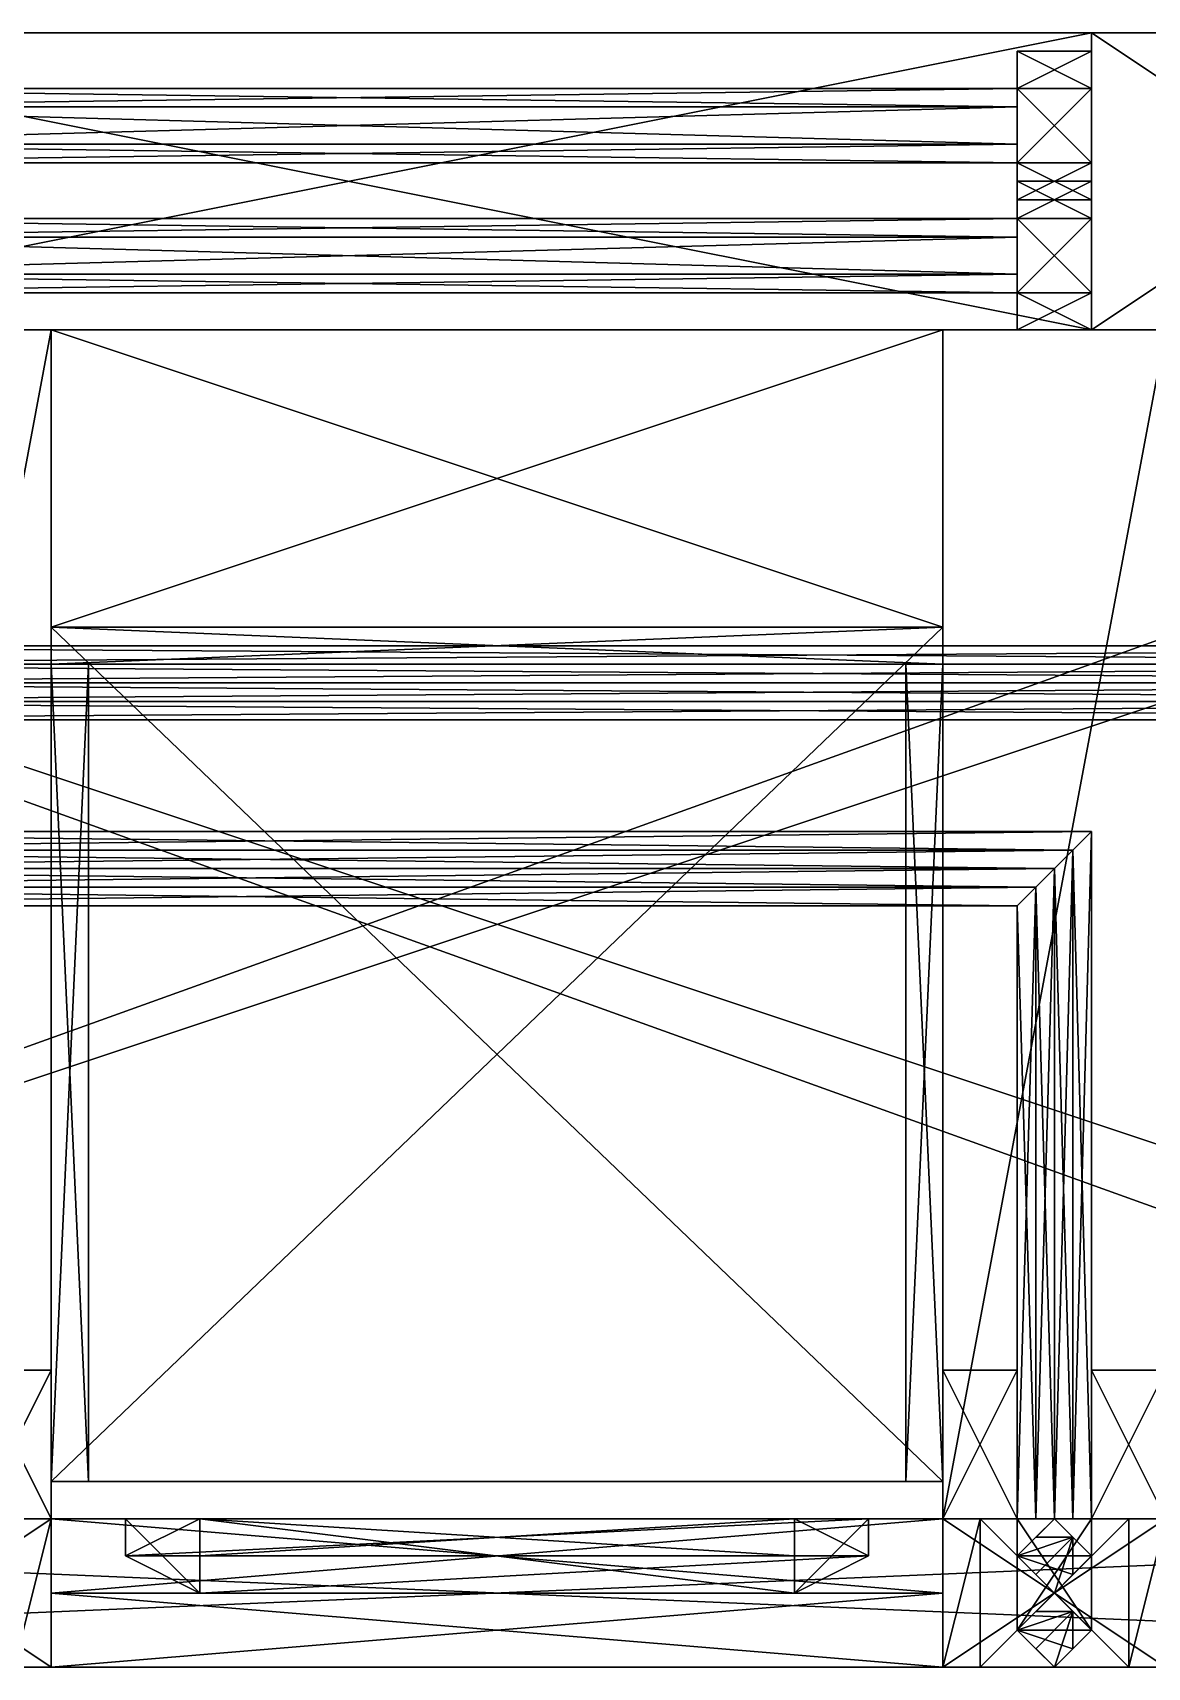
# Model space of a CAD drawing. Extents: x -196 to 8, y -72 to 16.
# Drawn here: x -121 to -61, y -72 to 16 of the extents above; entities that cross this region are included whole.
import ezdxf

# ---------------------------------------------------------------- set-up
doc = ezdxf.new("R2010")
doc.units = 0

msp = doc.modelspace()

# ---------------------------------------------------------------- meshes
at = {"layer": 'OBJECT001', "color": 50}
mesh = msp.add_polyface(dxfattribs=at)
corners = [(-120, -64, 80), (-120, -64, 8), (-132, -64, 8), (-132, -64, 80), (-120, 0, 8), (-120, 0, 80), (-132, 0, 80), (-132, 0, 8)]
mesh.append_faces([[corners[k] for k in face] for face in [(1, 3, 0), (1, 5, 4), (3, 5, 0), (2, 4, 7), (2, 6, 3), (4, 6, 7)]], dxfattribs={"vtx0": -1})
mesh.append_faces([[corners[k] for k in face] for face in [(1, 2, 3), (1, 0, 5), (3, 6, 5), (2, 1, 4), (2, 7, 6), (4, 5, 6)]], dxfattribs={"vtx2": -1})
at = {"layer": 'OBJECT003', "color": 50}
mesh = msp.add_polyface(dxfattribs=at)
corners = [(-60, -64, 8), (-72, -64, 8), (-72, -64, 80), (-60, -64, 80), (-72, 0, 8), (-72, 0, 80), (-60, 0, 80), (-60, 0, 8)]
mesh.append_faces([[corners[k] for k in face] for face in [(1, 3, 0), (1, 5, 2), (2, 6, 3), (1, 7, 4), (0, 6, 7), (4, 6, 5)]], dxfattribs={"vtx0": -1})
mesh.append_faces([[corners[k] for k in face] for face in [(1, 2, 3), (1, 4, 5), (2, 5, 6), (1, 0, 7), (0, 3, 6), (4, 7, 6)]], dxfattribs={"vtx2": -1})
at = {"layer": 'OBJECT006', "color": 50}
mesh = msp.add_polyface(dxfattribs=at)
corners = [(-192, -64, 8), (-192, -64), (-192, 0), (-192, 0, 8), (0, 0), (0, -64), (0, -64, 8), (0, 0, 8)]
mesh.append_faces([[corners[k] for k in face] for face in [(1, 3, 0), (5, 7, 4), (5, 0, 6), (3, 6, 0), (1, 4, 2), (2, 7, 3)]], dxfattribs={"vtx0": -1})
mesh.append_faces([[corners[k] for k in face] for face in [(1, 2, 3), (5, 6, 7), (5, 1, 0), (3, 7, 6), (1, 5, 4), (2, 4, 7)]], dxfattribs={"vtx2": -1})
at = {"layer": 'OBJECT007', "color": 50}
mesh = msp.add_polyface(dxfattribs=at)
corners = [(-120, -16, 80), (-120, 0, 80), (-72, 0, 80), (-72, -16, 80), (-120, 0, 8), (-120, -16, 8), (-72, -16, 8), (-72, 0, 8)]
mesh.append_faces([[corners[k] for k in face] for face in [(1, 3, 0), (5, 7, 4), (4, 0, 5), (6, 2, 7), (5, 3, 6), (7, 1, 4)]], dxfattribs={"vtx0": -1})
mesh.append_faces([[corners[k] for k in face] for face in [(1, 2, 3), (5, 6, 7), (4, 1, 0), (6, 3, 2), (5, 0, 3), (7, 2, 1)]], dxfattribs={"vtx2": -1})
at = {"layer": 'OBJECT008', "color": 50}
mesh = msp.add_polyface(dxfattribs=at)
corners = [(-192, -64, 116), (-192, -64, 80), (-192, 0, 80), (-192, 0, 116), (0, 0, 116), (0, 0, 80), (0, -64, 80), (0, -64, 116)]
mesh.append_faces([[corners[k] for k in face] for face in [(1, 3, 0), (5, 7, 4), (6, 0, 7), (1, 5, 2), (2, 4, 3), (3, 7, 0)]], dxfattribs={"vtx0": -1})
mesh.append_faces([[corners[k] for k in face] for face in [(1, 2, 3), (5, 6, 7), (6, 1, 0), (1, 6, 5), (2, 5, 4), (3, 4, 7)]], dxfattribs={"vtx2": -1})
at = {"layer": 'OBJECT009', "color": 50}
mesh = msp.add_polyface(dxfattribs=at)
corners = [(-192, -64, 128), (-192, -64, 116), (-192, 0, 116), (-192, 0, 128), (-14, -64, 116), (-14, -64, 128), (-14, 0, 116), (-14, 0, 128)]
mesh.append_faces([[corners[k] for k in face] for face in [(1, 3, 0), (1, 5, 4), (2, 7, 3), (3, 5, 0), (1, 6, 2), (6, 5, 7)]], dxfattribs={"vtx0": -1})
mesh.append_faces([[corners[k] for k in face] for face in [(1, 2, 3), (1, 0, 5), (2, 6, 7), (3, 7, 5), (1, 4, 6), (6, 4, 5)]], dxfattribs={"vtx2": -1})
at = {"layer": 'OBJECT031', "color": 50}
mesh = msp.add_polyface(dxfattribs=at)
corners = [(-116, -64, 124), (-76, -64, 124), (-76, -66, 124), (-116, -66, 124), (-112, -68, 120), (-80, -68, 120), (-80, -64, 120), (-112, -64, 120)]
mesh.append_faces([[corners[k] for k in face] for face in [(1, 3, 0), (5, 7, 4), (3, 7, 0), (5, 1, 6), (0, 6, 1), (4, 2, 5)]], dxfattribs={"vtx0": -1})
mesh.append_faces([[corners[k] for k in face] for face in [(1, 2, 3), (5, 6, 7), (3, 4, 7), (5, 2, 1), (0, 7, 6), (4, 3, 2)]], dxfattribs={"vtx2": -1})
at = {"layer": 'OBJECT032', "color": 50}
mesh = msp.add_polyface(dxfattribs=at)
corners = [(-80, -68, 120), (-80, -64, 120), (-76, -64, 124), (-76, -66, 124), (-80, -64, 88), (-80, -68, 88), (-76, -66, 84), (-76, -64, 84)]
mesh.append_faces([[corners[k] for k in face] for face in [(1, 3, 0), (5, 7, 4), (1, 5, 4), (7, 3, 2), (2, 4, 7), (6, 0, 3)]], dxfattribs={"vtx0": -1})
mesh.append_faces([[corners[k] for k in face] for face in [(1, 2, 3), (5, 6, 7), (1, 0, 5), (7, 6, 3), (2, 1, 4), (6, 5, 0)]], dxfattribs={"vtx2": -1})
at = {"layer": 'OBJECT033', "color": 50}
mesh = msp.add_polyface(dxfattribs=at)
corners = [(-112, -68, 88), (-112, -64, 88), (-80, -64, 88), (-80, -68, 88), (-116, -64, 84), (-116, -66, 84), (-76, -66, 84), (-76, -64, 84)]
mesh.append_faces([[corners[k] for k in face] for face in [(1, 3, 0), (5, 7, 4), (1, 5, 4), (7, 3, 2), (2, 4, 7), (6, 0, 3)]], dxfattribs={"vtx0": -1})
mesh.append_faces([[corners[k] for k in face] for face in [(1, 2, 3), (5, 6, 7), (1, 0, 5), (7, 6, 3), (2, 1, 4), (6, 5, 0)]], dxfattribs={"vtx2": -1})
at = {"layer": 'OBJECT034', "color": 50}
mesh = msp.add_polyface(dxfattribs=at)
corners = [(-116, -66, 124), (-116, -64, 124), (-112, -64, 120), (-112, -68, 120), (-116, -64, 84), (-116, -66, 84), (-112, -68, 88), (-112, -64, 88)]
mesh.append_faces([[corners[k] for k in face] for face in [(1, 3, 0), (5, 7, 4), (1, 5, 4), (7, 3, 2), (2, 4, 7), (6, 0, 3)]], dxfattribs={"vtx0": -1})
mesh.append_faces([[corners[k] for k in face] for face in [(1, 2, 3), (5, 6, 7), (1, 0, 5), (7, 6, 3), (2, 1, 4), (6, 5, 0)]], dxfattribs={"vtx2": -1})
at = {"layer": 'OBJECT035', "color": 50}
mesh = msp.add_polyface(dxfattribs=at)
corners = [(-112, -64, 120), (-80, -64, 120), (-80, -66, 120), (-112, -66, 120), (-112, -66, 88), (-80, -66, 88), (-80, -64, 88), (-112, -64, 88)]
mesh.append_faces([[corners[k] for k in face] for face in [(1, 3, 0), (5, 7, 4), (3, 7, 0), (5, 1, 6), (0, 6, 1), (4, 2, 5)]], dxfattribs={"vtx0": -1})
mesh.append_faces([[corners[k] for k in face] for face in [(1, 2, 3), (5, 6, 7), (3, 4, 7), (5, 2, 1), (0, 7, 6), (4, 3, 2)]], dxfattribs={"vtx2": -1})
at = {"layer": 'OBJECT043', "color": 50}
mesh = msp.add_polyface(dxfattribs=at)
corners = [(-120, -16, 80), (-72, -16, 80), (-72, -62, 80), (-120, -62, 80), (-120, -62, 78), (-72, -62, 78), (-72, -16, 78), (-120, -16, 78)]
mesh.append_faces([[corners[k] for k in face] for face in [(1, 3, 0), (5, 7, 4), (3, 7, 0), (5, 1, 6), (0, 6, 1), (4, 2, 5)]], dxfattribs={"vtx0": -1})
mesh.append_faces([[corners[k] for k in face] for face in [(1, 2, 3), (5, 6, 7), (3, 4, 7), (5, 2, 1), (0, 7, 6), (4, 3, 2)]], dxfattribs={"vtx2": -1})
at = {"layer": 'OBJECT044', "color": 50}
mesh = msp.add_polyface(dxfattribs=at)
corners = [(-120, -16, 10), (-72, -16, 10), (-72, -62, 10), (-120, -62, 10), (-120, -62, 8), (-72, -62, 8), (-72, -16, 8), (-120, -16, 8)]
mesh.append_faces([[corners[k] for k in face] for face in [(1, 3, 0), (5, 7, 4), (3, 7, 0), (5, 1, 6), (0, 6, 1), (4, 2, 5)]], dxfattribs={"vtx0": -1})
mesh.append_faces([[corners[k] for k in face] for face in [(1, 2, 3), (5, 6, 7), (3, 4, 7), (5, 2, 1), (0, 7, 6), (4, 3, 2)]], dxfattribs={"vtx2": -1})
at = {"layer": 'OBJECT048', "color": 50}
mesh = msp.add_polyface(dxfattribs=at)
corners = [(-120, -16, 78), (-72, -16, 78), (-72, -18, 78), (-120, -18, 78), (-120, -18, 10), (-72, -18, 10), (-72, -16, 10), (-120, -16, 10)]
mesh.append_faces([[corners[k] for k in face] for face in [(1, 3, 0), (5, 7, 4), (3, 7, 0), (5, 1, 6), (0, 6, 1), (4, 2, 5)]], dxfattribs={"vtx0": -1})
mesh.append_faces([[corners[k] for k in face] for face in [(1, 2, 3), (5, 6, 7), (3, 4, 7), (5, 2, 1), (0, 7, 6), (4, 3, 2)]], dxfattribs={"vtx2": -1})
at = {"layer": 'OBJECT052', "color": 50}
mesh = msp.add_polyface(dxfattribs=at)
corners = [(-74, -18, 78), (-72, -18, 78), (-72, -62, 78), (-74, -62, 78), (-74, -62, 10), (-72, -62, 10), (-72, -18, 10), (-74, -18, 10)]
mesh.append_faces([[corners[k] for k in face] for face in [(1, 3, 0), (5, 7, 4), (3, 7, 0), (5, 1, 6), (0, 6, 1), (4, 2, 5)]], dxfattribs={"vtx0": -1})
mesh.append_faces([[corners[k] for k in face] for face in [(1, 2, 3), (5, 6, 7), (3, 4, 7), (5, 2, 1), (0, 7, 6), (4, 3, 2)]], dxfattribs={"vtx2": -1})
at = {"layer": 'OBJECT053', "color": 50}
mesh = msp.add_polyface(dxfattribs=at)
corners = [(-120, -18, 78), (-118, -18, 78), (-118, -62, 78), (-120, -62, 78), (-120, -62, 10), (-118, -62, 10), (-118, -18, 10), (-120, -18, 10)]
mesh.append_faces([[corners[k] for k in face] for face in [(1, 3, 0), (5, 7, 4), (3, 7, 0), (5, 1, 6), (0, 6, 1), (4, 2, 5)]], dxfattribs={"vtx0": -1})
mesh.append_faces([[corners[k] for k in face] for face in [(1, 2, 3), (5, 6, 7), (3, 4, 7), (5, 2, 1), (0, 7, 6), (4, 3, 2)]], dxfattribs={"vtx2": -1})
at = {"layer": 'OBJECT057', "color": 50}
mesh = msp.add_polyface(dxfattribs=at)
corners = [(-62, -64, 80), (-62, -72, 74), (-70, -72, 74), (-70, -64, 80), (-62, -72, 68), (-62, -64, 68), (-70, -64, 68), (-70, -72, 68)]
mesh.append_faces([[corners[k] for k in face] for face in [(1, 3, 0), (5, 7, 4), (7, 3, 2), (1, 5, 4), (6, 0, 3), (2, 4, 7)]], dxfattribs={"vtx0": -1})
mesh.append_faces([[corners[k] for k in face] for face in [(1, 2, 3), (5, 6, 7), (7, 6, 3), (1, 0, 5), (6, 5, 0), (2, 1, 4)]], dxfattribs={"vtx2": -1})
at = {"layer": 'OBJECT060', "color": 50}
mesh = msp.add_polyface(dxfattribs=at)
corners = [(-67, -69, 6), (-68, -70, 6), (-67, -71, 6), (-66, -72, 6), (-65, -71, 6), (-64, -70, 6), (-65, -69, 6), (-66, -68, 6), (-66, -68, 68), (-65, -69, 68), (-64, -70, 68), (-65, -71, 68), (-66, -72, 68), (-67, -71, 68), (-68, -70, 68), (-67, -69, 68)]
mesh.append_faces([[corners[k] for k in face] for face in [(1, 7, 0), (9, 15, 8), (6, 8, 7), (5, 9, 6), (4, 10, 5), (3, 11, 4), (2, 12, 3), (1, 13, 2), (0, 14, 1), (7, 15, 0)]], dxfattribs={"vtx0": -1})
mesh.append_faces([[corners[k] for k in face] for face in [(1, 3, 4), (1, 4, 5), (1, 5, 6), (1, 6, 7), (9, 11, 12), (9, 12, 13), (9, 13, 14), (9, 14, 15)]], dxfattribs={"vtx0": -1, "vtx2": -1})
mesh.append_faces([[corners[k] for k in face] for face in [(1, 2, 3), (9, 10, 11), (6, 9, 8), (5, 10, 9), (4, 11, 10), (3, 12, 11), (2, 13, 12), (1, 14, 13), (0, 15, 14), (7, 8, 15)]], dxfattribs={"vtx2": -1})
at = {"layer": 'OBJECT061', "color": 50}
mesh = msp.add_polyface(dxfattribs=at)
corners = [(-67, -65, 6), (-68, -66, 6), (-67, -67, 6), (-66, -68, 6), (-65, -67, 6), (-64, -66, 6), (-65, -65, 6), (-66, -64, 6), (-66, -64, 68), (-65, -65, 68), (-64, -66, 68), (-65, -67, 68), (-66, -68, 68), (-67, -67, 68), (-68, -66, 68), (-67, -65, 68)]
mesh.append_faces([[corners[k] for k in face] for face in [(1, 7, 0), (9, 15, 8), (6, 8, 7), (5, 9, 6), (4, 10, 5), (3, 11, 4), (2, 12, 3), (1, 13, 2), (0, 14, 1), (7, 15, 0)]], dxfattribs={"vtx0": -1})
mesh.append_faces([[corners[k] for k in face] for face in [(1, 3, 4), (1, 4, 5), (1, 5, 6), (1, 6, 7), (9, 11, 12), (9, 12, 13), (9, 13, 14), (9, 14, 15)]], dxfattribs={"vtx0": -1, "vtx2": -1})
mesh.append_faces([[corners[k] for k in face] for face in [(1, 2, 3), (9, 10, 11), (6, 9, 8), (5, 10, 9), (4, 11, 10), (3, 12, 11), (2, 13, 12), (1, 14, 13), (0, 15, 14), (7, 8, 15)]], dxfattribs={"vtx2": -1})
at = {"layer": 'OBJECT063', "color": 50}
mesh = msp.add_polyface(dxfattribs=at)
corners = [(-190, -64, 6), (-2, -64, 6), (-2, -72, 6), (-190, -72, 6), (-190, -72), (-2, -72), (-2, -64), (-190, -64)]
mesh.append_faces([[corners[k] for k in face] for face in [(1, 3, 0), (5, 7, 4), (3, 7, 0), (5, 1, 6), (0, 6, 1), (4, 2, 5)]], dxfattribs={"vtx0": -1})
mesh.append_faces([[corners[k] for k in face] for face in [(1, 2, 3), (5, 6, 7), (3, 4, 7), (5, 2, 1), (0, 7, 6), (4, 3, 2)]], dxfattribs={"vtx2": -1})
at = {"layer": 'OBJECT071', "color": 50}
mesh = msp.add_polyface(dxfattribs=at)
corners = [(-64, -64, 120), (-64, -70, 120), (-68, -70, 120), (-68, -64, 120), (-64, -70, 76), (-64, -64, 80), (-68, -64, 80), (-68, -70, 76)]
mesh.append_faces([[corners[k] for k in face] for face in [(1, 3, 0), (5, 7, 4), (7, 3, 2), (1, 5, 4), (6, 0, 3), (2, 4, 7)]], dxfattribs={"vtx0": -1})
mesh.append_faces([[corners[k] for k in face] for face in [(1, 2, 3), (5, 6, 7), (7, 6, 3), (1, 0, 5), (6, 5, 0), (2, 1, 4)]], dxfattribs={"vtx2": -1})
at = {"layer": 'OBJECT074', "color": 50}
mesh = msp.add_polyface(dxfattribs=at)
corners = [(-120, -72, 124), (-132, -72, 124), (-132, -64, 124), (-120, -64, 124), (-122, -64, 120), (-130, -64, 120), (-130, -72, 120), (-122, -72, 120)]
mesh.append_faces([[corners[k] for k in face] for face in [(1, 3, 0), (5, 7, 4), (5, 1, 6), (3, 7, 0), (4, 2, 5), (0, 6, 1)]], dxfattribs={"vtx0": -1})
mesh.append_faces([[corners[k] for k in face] for face in [(1, 2, 3), (5, 6, 7), (5, 2, 1), (3, 4, 7), (4, 3, 2), (0, 7, 6)]], dxfattribs={"vtx2": -1})
at = {"layer": 'OBJECT075', "color": 50}
mesh = msp.add_polyface(dxfattribs=at)
corners = [(-60, -72, 124), (-72, -72, 124), (-72, -64, 124), (-60, -64, 124), (-62, -64, 120), (-70, -64, 120), (-70, -72, 120), (-62, -72, 120)]
mesh.append_faces([[corners[k] for k in face] for face in [(1, 3, 0), (5, 7, 4), (5, 1, 6), (3, 7, 0), (4, 2, 5), (0, 6, 1)]], dxfattribs={"vtx0": -1})
mesh.append_faces([[corners[k] for k in face] for face in [(1, 2, 3), (5, 6, 7), (5, 2, 1), (3, 4, 7), (4, 3, 2), (0, 7, 6)]], dxfattribs={"vtx2": -1})
at = {"layer": 'OBJECT078', "color": 50}
mesh = msp.add_polyface(dxfattribs=at)
corners = [(-120, -64, 136), (-120, -72, 132), (-132, -72, 132), (-132, -64, 136), (-120, -72, 124), (-120, -64, 124), (-132, -64, 124), (-132, -72, 124)]
mesh.append_faces([[corners[k] for k in face] for face in [(1, 3, 0), (5, 7, 4), (7, 3, 2), (1, 5, 4), (6, 0, 3), (2, 4, 7)]], dxfattribs={"vtx0": -1})
mesh.append_faces([[corners[k] for k in face] for face in [(1, 2, 3), (5, 6, 7), (7, 6, 3), (1, 0, 5), (6, 5, 0), (2, 1, 4)]], dxfattribs={"vtx2": -1})
at = {"layer": 'OBJECT079', "color": 50}
mesh = msp.add_polyface(dxfattribs=at)
corners = [(-60, -64, 136), (-60, -72, 132), (-72, -72, 132), (-72, -64, 136), (-60, -72, 124), (-60, -64, 124), (-72, -64, 124), (-72, -72, 124)]
mesh.append_faces([[corners[k] for k in face] for face in [(1, 3, 0), (5, 7, 4), (7, 3, 2), (1, 5, 4), (6, 0, 3), (2, 4, 7)]], dxfattribs={"vtx0": -1})
mesh.append_faces([[corners[k] for k in face] for face in [(1, 2, 3), (5, 6, 7), (7, 6, 3), (1, 0, 5), (6, 5, 0), (2, 1, 4)]], dxfattribs={"vtx2": -1})
at = {"layer": 'OBJECT084', "color": 50}
mesh = msp.add_polyface(dxfattribs=at)
corners = [(-68, -64, 130), (-67, -64, 131), (-66, -64, 132), (-65, -64, 131), (-64, -64, 130), (-65, -64, 129), (-66, -64, 128), (-67, -64, 129), (-65, -28, 129), (-64, -27, 130), (-65, -28, 131), (-66, -29, 132), (-67, -30, 131), (-68, -31, 130), (-67, -30, 129), (-66, -29, 128)]
mesh.append_faces([[corners[k] for k in face] for face in [(1, 7, 0), (9, 15, 8), (8, 6, 5), (9, 5, 4), (10, 4, 3), (11, 3, 2), (12, 2, 1), (13, 1, 0), (14, 0, 7), (15, 7, 6)]], dxfattribs={"vtx0": -1})
mesh.append_faces([[corners[k] for k in face] for face in [(1, 3, 4), (1, 4, 5), (1, 5, 6), (1, 6, 7), (9, 11, 12), (9, 12, 13), (9, 13, 14), (9, 14, 15)]], dxfattribs={"vtx0": -1, "vtx2": -1})
mesh.append_faces([[corners[k] for k in face] for face in [(1, 2, 3), (9, 10, 11), (8, 15, 6), (9, 8, 5), (10, 9, 4), (11, 10, 3), (12, 11, 2), (13, 12, 1), (14, 13, 0), (15, 14, 7)]], dxfattribs={"vtx2": -1})
at = {"layer": 'OBJECT087', "color": 50}
mesh = msp.add_polyface(dxfattribs=at)
corners = [(-120, -56, 132), (-120, -64, 136), (-124, -64, 136), (-124, -56, 132), (-120, -64, 128), (-120, -56, 128), (-124, -56, 128), (-124, -64, 128)]
mesh.append_faces([[corners[k] for k in face] for face in [(1, 3, 0), (5, 7, 4), (7, 3, 2), (1, 5, 4), (6, 0, 3), (2, 4, 7)]], dxfattribs={"vtx0": -1})
mesh.append_faces([[corners[k] for k in face] for face in [(1, 2, 3), (5, 6, 7), (7, 6, 3), (1, 0, 5), (6, 5, 0), (2, 1, 4)]], dxfattribs={"vtx2": -1})
at = {"layer": 'OBJECT089', "color": 50}
mesh = msp.add_polyface(dxfattribs=at)
corners = [(-60, -56, 132), (-60, -64, 136), (-64, -64, 136), (-64, -56, 132), (-60, -64, 128), (-60, -56, 128), (-64, -56, 128), (-64, -64, 128)]
mesh.append_faces([[corners[k] for k in face] for face in [(1, 3, 0), (5, 7, 4), (7, 3, 2), (1, 5, 4), (6, 0, 3), (2, 4, 7)]], dxfattribs={"vtx0": -1})
mesh.append_faces([[corners[k] for k in face] for face in [(1, 2, 3), (5, 6, 7), (7, 6, 3), (1, 0, 5), (6, 5, 0), (2, 1, 4)]], dxfattribs={"vtx2": -1})
at = {"layer": 'OBJECT090', "color": 50}
mesh = msp.add_polyface(dxfattribs=at)
corners = [(-68, -56, 132), (-68, -64, 136), (-72, -64, 136), (-72, -56, 132), (-68, -64, 128), (-68, -56, 128), (-72, -56, 128), (-72, -64, 128)]
mesh.append_faces([[corners[k] for k in face] for face in [(1, 3, 0), (5, 7, 4), (7, 3, 2), (1, 5, 4), (6, 0, 3), (2, 4, 7)]], dxfattribs={"vtx0": -1})
mesh.append_faces([[corners[k] for k in face] for face in [(1, 2, 3), (5, 6, 7), (7, 6, 3), (1, 0, 5), (6, 5, 0), (2, 1, 4)]], dxfattribs={"vtx2": -1})
at = {"layer": 'OBJECT094', "color": 50}
mesh = msp.add_polyface(dxfattribs=at)
corners = [(-72, -64, 131), (-72, -64, 127), (-72, -68, 125), (-72, -72, 127), (-72, -72, 131), (-72, -68, 133), (-120, -68, 133), (-120, -72, 131), (-120, -72, 127), (-120, -68, 125), (-120, -64, 127), (-120, -64, 131)]
mesh.append_faces([[corners[k] for k in face] for face in [(1, 5, 0), (7, 11, 6), (4, 6, 5), (3, 7, 4), (2, 8, 3), (1, 9, 2), (0, 10, 1), (5, 11, 0)]], dxfattribs={"vtx0": -1})
mesh.append_faces([[corners[k] for k in face] for face in [(1, 3, 4), (1, 4, 5), (7, 9, 10), (7, 10, 11)]], dxfattribs={"vtx0": -1, "vtx2": -1})
mesh.append_faces([[corners[k] for k in face] for face in [(1, 2, 3), (7, 8, 9), (4, 7, 6), (3, 8, 7), (2, 9, 8), (1, 10, 9), (0, 11, 10), (5, 6, 11)]], dxfattribs={"vtx2": -1})
at = {"layer": 'OBJECT111', "color": 50}
mesh = msp.add_polyface(dxfattribs=at)
corners = [(-64, 16, 40), (-64, 0, 56), (-144, 0, 104), (-144, 16, 88), (-64, 0), (-64, 16), (-144, 16), (-144, 0)]
mesh.append_faces([[corners[k] for k in face] for face in [(1, 3, 0), (5, 7, 4), (7, 3, 2), (1, 5, 4), (6, 0, 3), (2, 4, 7)]], dxfattribs={"vtx0": -1})
mesh.append_faces([[corners[k] for k in face] for face in [(1, 2, 3), (5, 6, 7), (7, 6, 3), (1, 0, 5), (6, 5, 0), (2, 1, 4)]], dxfattribs={"vtx2": -1})
at = {"layer": 'OBJECT114', "color": 50}
mesh = msp.add_polyface(dxfattribs=at)
corners = [(-64, 0, 88), (-64, 16, 72), (-40, 16, 72), (-40, 0, 88), (-64, 16), (-64, 0), (-40, 0), (-40, 16)]
mesh.append_faces([[corners[k] for k in face] for face in [(1, 3, 0), (5, 7, 4), (1, 5, 4), (7, 3, 2), (2, 4, 7), (6, 0, 3)]], dxfattribs={"vtx0": -1})
mesh.append_faces([[corners[k] for k in face] for face in [(1, 2, 3), (5, 6, 7), (1, 0, 5), (7, 6, 3), (2, 1, 4), (6, 5, 0)]], dxfattribs={"vtx2": -1})
at = {"layer": 'OBJECT116', "color": 50}
mesh = msp.add_polyface(dxfattribs=at)
corners = [(-64, 6, 64), (-64, 2, 64), (-64, 0, 68), (-64, 2, 72), (-64, 6, 72), (-64, 8, 68), (-68, 8, 68), (-68, 6, 72), (-68, 2, 72), (-68, 0, 68), (-68, 2, 64), (-68, 6, 64)]
mesh.append_faces([[corners[k] for k in face] for face in [(1, 5, 0), (7, 11, 6), (4, 6, 5), (3, 7, 4), (2, 8, 3), (1, 9, 2), (0, 10, 1), (5, 11, 0)]], dxfattribs={"vtx0": -1})
mesh.append_faces([[corners[k] for k in face] for face in [(1, 3, 4), (1, 4, 5), (7, 9, 10), (7, 10, 11)]], dxfattribs={"vtx0": -1, "vtx2": -1})
mesh.append_faces([[corners[k] for k in face] for face in [(1, 2, 3), (7, 8, 9), (4, 7, 6), (3, 8, 7), (2, 9, 8), (1, 10, 9), (0, 11, 10), (5, 6, 11)]], dxfattribs={"vtx2": -1})
at = {"layer": 'OBJECT117', "color": 50}
mesh = msp.add_polyface(dxfattribs=at)
corners = [(-140, 5, 114), (-140, 6, 116), (-140, 5, 118), (-140, 3, 118), (-140, 2, 116), (-140, 3, 114), (-68, 3, 70), (-68, 5, 70), (-68, 6, 68), (-68, 5, 66), (-68, 3, 66), (-68, 2, 68)]
mesh.append_faces([[corners[k] for k in face] for face in [(1, 5, 0), (7, 11, 6), (0, 8, 1), (5, 9, 0), (4, 10, 5), (3, 11, 4), (2, 6, 3), (1, 7, 2)]], dxfattribs={"vtx0": -1})
mesh.append_faces([[corners[k] for k in face] for face in [(1, 3, 4), (1, 4, 5), (7, 9, 10), (7, 10, 11)]], dxfattribs={"vtx0": -1, "vtx2": -1})
mesh.append_faces([[corners[k] for k in face] for face in [(1, 2, 3), (7, 8, 9), (0, 9, 8), (5, 10, 9), (4, 11, 10), (3, 6, 11), (2, 7, 6), (1, 8, 7)]], dxfattribs={"vtx2": -1})
at = {"layer": 'OBJECT119', "color": 50}
mesh = msp.add_polyface(dxfattribs=at)
corners = [(-140, 5, 105), (-140, 6, 107), (-140, 5, 109), (-140, 3, 109), (-140, 2, 107), (-140, 3, 105), (-68, 3, 61), (-68, 5, 61), (-68, 6, 59), (-68, 5, 57), (-68, 3, 57), (-68, 2, 59)]
mesh.append_faces([[corners[k] for k in face] for face in [(1, 5, 0), (7, 11, 6), (0, 8, 1), (5, 9, 0), (4, 10, 5), (3, 11, 4), (2, 6, 3), (1, 7, 2)]], dxfattribs={"vtx0": -1})
mesh.append_faces([[corners[k] for k in face] for face in [(1, 3, 4), (1, 4, 5), (7, 9, 10), (7, 10, 11)]], dxfattribs={"vtx0": -1, "vtx2": -1})
mesh.append_faces([[corners[k] for k in face] for face in [(1, 2, 3), (7, 8, 9), (0, 9, 8), (5, 10, 9), (4, 11, 10), (3, 6, 11), (2, 7, 6), (1, 8, 7)]], dxfattribs={"vtx2": -1})
at = {"layer": 'OBJECT120', "color": 50}
mesh = msp.add_polyface(dxfattribs=at)
corners = [(-64, 6, 55), (-64, 2, 55), (-64, 0, 59), (-64, 2, 63), (-64, 6, 63), (-64, 8, 59), (-68, 8, 59), (-68, 6, 63), (-68, 2, 63), (-68, 0, 59), (-68, 2, 55), (-68, 6, 55)]
mesh.append_faces([[corners[k] for k in face] for face in [(1, 5, 0), (7, 11, 6), (4, 6, 5), (3, 7, 4), (2, 8, 3), (1, 9, 2), (0, 10, 1), (5, 11, 0)]], dxfattribs={"vtx0": -1})
mesh.append_faces([[corners[k] for k in face] for face in [(1, 3, 4), (1, 4, 5), (7, 9, 10), (7, 10, 11)]], dxfattribs={"vtx0": -1, "vtx2": -1})
mesh.append_faces([[corners[k] for k in face] for face in [(1, 2, 3), (7, 8, 9), (4, 7, 6), (3, 8, 7), (2, 9, 8), (1, 10, 9), (0, 11, 10), (5, 6, 11)]], dxfattribs={"vtx2": -1})
at = {"layer": 'OBJECT126', "color": 50}
mesh = msp.add_polyface(dxfattribs=at)
corners = [(-152, -28, 131), (-152, -29, 132), (-152, -30, 131), (-152, -31, 130), (-152, -30, 129), (-152, -29, 128), (-152, -28, 129), (-152, -27, 130), (-68, -31, 130), (-67, -30, 131), (-66, -29, 132), (-65, -28, 131), (-64, -27, 130), (-65, -28, 129), (-66, -29, 128), (-67, -30, 129)]
mesh.append_faces([[corners[k] for k in face] for face in [(1, 7, 0), (9, 15, 8), (14, 4, 15), (15, 3, 8), (8, 2, 9), (9, 1, 10), (10, 0, 11), (11, 7, 12), (12, 6, 13), (13, 5, 14)]], dxfattribs={"vtx0": -1})
mesh.append_faces([[corners[k] for k in face] for face in [(1, 3, 4), (1, 4, 5), (1, 5, 6), (1, 6, 7), (9, 11, 12), (9, 12, 13), (9, 13, 14), (9, 14, 15)]], dxfattribs={"vtx0": -1, "vtx2": -1})
mesh.append_faces([[corners[k] for k in face] for face in [(1, 2, 3), (9, 10, 11), (14, 5, 4), (15, 4, 3), (8, 3, 2), (9, 2, 1), (10, 1, 0), (11, 0, 7), (12, 7, 6), (13, 6, 5)]], dxfattribs={"vtx2": -1})
at = {"layer": 'OBJECT130', "color": 50}
mesh = msp.add_polyface(dxfattribs=at)
corners = [(-152, -20, 129), (-152, -19, 128), (-152, -18, 129), (-152, -17, 130), (-152, -18, 131), (-152, -19, 132), (-152, -20, 131), (-152, -21, 130), (-6, -19, 128), (-7, -20, 129), (-8, -21, 130), (-7, -20, 131), (-6, -19, 132), (-5, -18, 131), (-4, -17, 130), (-5, -18, 129)]
mesh.append_faces([[corners[k] for k in face] for face in [(1, 7, 0), (9, 15, 8), (8, 2, 1), (15, 3, 2), (14, 4, 3), (13, 5, 4), (12, 6, 5), (11, 7, 6), (10, 0, 7), (9, 1, 0)]], dxfattribs={"vtx0": -1})
mesh.append_faces([[corners[k] for k in face] for face in [(1, 3, 4), (1, 4, 5), (1, 5, 6), (1, 6, 7), (9, 11, 12), (9, 12, 13), (9, 13, 14), (9, 14, 15)]], dxfattribs={"vtx0": -1, "vtx2": -1})
mesh.append_faces([[corners[k] for k in face] for face in [(1, 2, 3), (9, 10, 11), (8, 15, 2), (15, 14, 3), (14, 13, 4), (13, 12, 5), (12, 11, 6), (11, 10, 7), (10, 9, 0), (9, 8, 1)]], dxfattribs={"vtx2": -1})
at = {"layer": 'OBJECT132', "color": 50}
mesh = msp.add_polyface(dxfattribs=at)
corners = [(-140, 12, 100), (-140, 13, 102), (-140, 12, 104), (-140, 10, 104), (-140, 9, 102), (-140, 10, 100), (-68, 10, 56), (-68, 12, 56), (-68, 13, 54), (-68, 12, 52), (-68, 10, 52), (-68, 9, 54)]
mesh.append_faces([[corners[k] for k in face] for face in [(1, 5, 0), (7, 11, 6), (0, 8, 1), (5, 9, 0), (4, 10, 5), (3, 11, 4), (2, 6, 3), (1, 7, 2)]], dxfattribs={"vtx0": -1})
mesh.append_faces([[corners[k] for k in face] for face in [(1, 3, 4), (1, 4, 5), (7, 9, 10), (7, 10, 11)]], dxfattribs={"vtx0": -1, "vtx2": -1})
mesh.append_faces([[corners[k] for k in face] for face in [(1, 2, 3), (7, 8, 9), (0, 9, 8), (5, 10, 9), (4, 11, 10), (3, 6, 11), (2, 7, 6), (1, 8, 7)]], dxfattribs={"vtx2": -1})
at = {"layer": 'OBJECT134', "color": 50}
mesh = msp.add_polyface(dxfattribs=at)
corners = [(-64, 13, 50), (-64, 9, 50), (-64, 7, 54), (-64, 9, 58), (-64, 13, 58), (-64, 15, 54), (-68, 15, 54), (-68, 13, 58), (-68, 9, 58), (-68, 7, 54), (-68, 9, 50), (-68, 13, 50)]
mesh.append_faces([[corners[k] for k in face] for face in [(1, 5, 0), (7, 11, 6), (4, 6, 5), (3, 7, 4), (2, 8, 3), (1, 9, 2), (0, 10, 1), (5, 11, 0)]], dxfattribs={"vtx0": -1})
mesh.append_faces([[corners[k] for k in face] for face in [(1, 3, 4), (1, 4, 5), (7, 9, 10), (7, 10, 11)]], dxfattribs={"vtx0": -1, "vtx2": -1})
mesh.append_faces([[corners[k] for k in face] for face in [(1, 2, 3), (7, 8, 9), (4, 7, 6), (3, 8, 7), (2, 9, 8), (1, 10, 9), (0, 11, 10), (5, 6, 11)]], dxfattribs={"vtx2": -1})

doc.saveas('drawing.dxf')
